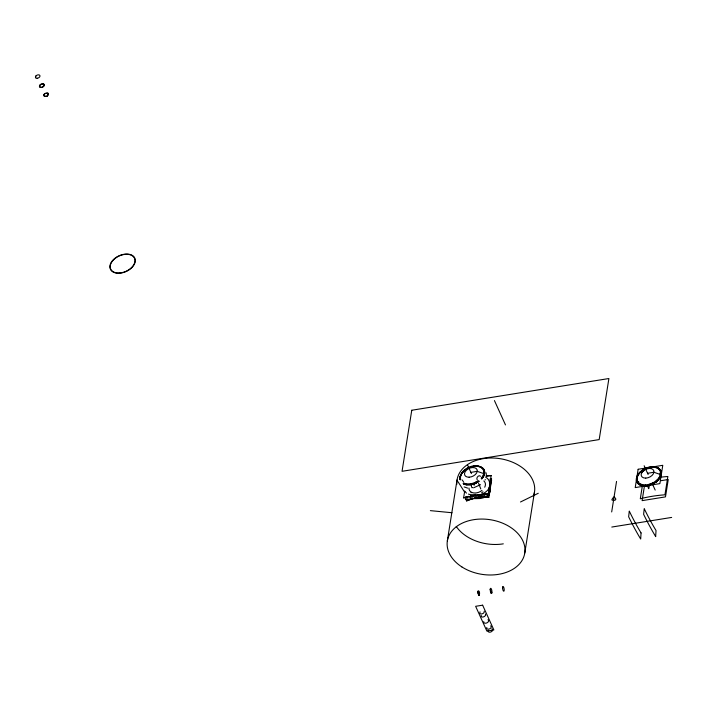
<?xml version="1.0" encoding="UTF-8"?>
<svg xmlns="http://www.w3.org/2000/svg" width="707" height="707" viewBox="0 0 707 707"><rect width="100%" height="100%" fill="white"/><g stroke="black" fill="none" stroke-linecap="round" stroke-linejoin="round"><path stroke-width="1.06" d="M478.012 591.096L478.126 593.473L478.842 595.374L479.355 595.321C480.68 589.125 475.829 589.709 478.975 595.471M490.287 589.09L491.303 593.456L491.878 592.59M502.571 588.215L502.606 587.11M488.979 487.821L488.908 488.581M655.654 536.604L656.034 530.533A236.783 70.868 80.9 0 1 644.245 508.687L643.617 514.307A255.81 76.568 80.9 0 0 655.654 536.551M447.328 540.979L457.04 479.92M485.895 476.058L491.179 475.59L488.263 493.901A111.388 78.548 9 0 0 463.615 497.869L464.711 491.003M465.957 496.473L465.436 499.725L488.802 495.969L491.568 478.595L490.11 478.833M467.247 496.57L466.558 500.909L470.385 499.46A38.938 27.458 9 0 1 484.41 497.207M471.136 484.719L471.56 486.84A6.354 1.9 80.9 0 0 472.073 487.786L472.568 487.423M466.567 500.927A40.122 28.289 9 0 1 477.11 497.834A40.122 28.289 9 0 1 488.837 497.339L491.604 479.956L490.075 479.885M524.762 553.086L534.483 492.028M611.688 511.948L616.539 481.414M642.363 485.85L640.303 498.78A111.388 78.548 9 0 1 664.942 494.812L667.859 476.5A111.388 78.548 9 0 0 661.513 477.084M644.537 485.444L642.115 500.636L665.49 496.88L668.248 479.514L660.948 480.689M647.824 485.638L648.239 487.75A6.354 1.9 80.9 0 0 648.752 488.705L649.282 486.08A4.286 1.281 80.9 0 0 649.114 485.709L648.434 485.409A30.242 9.05 80.9 0 0 648.222 485.453L647.948 485.515M479.532 594.587L479.028 595.515M481.211 615.435C480.442 618.961 487.141 616.212 485.462 614.021M483.862 473.646L477.243 471.348L470.889 472.373M660.541 474.556L653.922 472.267L647.568 473.283M480.026 611.855C478.197 615.62 485.241 613.923 484.233 611.184M35.801 76.002L35.518 77.752M485.046 480.009L485.302 479.54M482.333 477.729L484.268 474.079L484.083 469.828A13.115 8.431 -24.4 0 0 482.059 467.654C478.188 465.135 472.903 465.86 468.953 467.831M613.508 497.383L612.96 498.002A30.242 21.325 9 0 0 612.598 498.435L611.926 499.549A1.078 0.76 9 0 0 611.953 499.805A4.286 3.022 9 0 0 612.121 500.176L614.966 500.282L615.806 499.389A6.354 4.481 9 0 0 615.488 498.267L614.233 497.18M481.688 478.816C484.816 476.138 486.195 470.102 482.068 467.654M640.356 472.214L645.632 468.741M657.651 480.68L656.193 481.9M473.283 484.622L474.097 483.95M640.851 471.763L641.806 470.995M657.157 481.131L655.636 482.307M642.371 470.588C637.502 473.01 633.764 481.131 639.649 484.56A13.115 8.431 -24.4 0 0 647.541 485.603C654.169 484.313 663.343 478.568 660.762 470.738M478.842 480.981C474.37 483.968 468.361 485.727 463.209 483.491M485.338 493.725L481.281 495.837M480.539 484.702L473.584 487.803M478.957 481.237L475.095 483.491M467.742 468.273C463.774 470.447 459.691 474.203 459.877 479.107M520.493 501.988L538.257 493.283M476.324 482.545L477.764 481.935M476.271 482.969L470.862 484.693L465.736 484.657M646.764 468.14C672.242 461.344 658.712 489.898 641.735 485.082C624.308 477.031 655.142 457.323 661.045 471.516M480.787 496.014L478.772 496.597M463.624 497.869L475.696 495.351L488.263 493.901M471.295 484.595L471.534 484.534A30.242 9.05 80.9 0 1 471.755 484.498M480.645 476.271C478.71 474.397 475.784 477.923 477.243 479.903M478.268 496.703L474.892 497.118M611.785 527.051L671.65 517.427M647.541 485.603L642.416 485.576M484.304 497.224L488.837 497.33M430.369 510.64L451.985 512.734M643.476 485.736L638.898 484.065M466.797 484.825L463.324 483.756M467.645 488.113L464.181 486.937M472.789 496.968L471.71 496.694M657.899 468.087L659.11 468.829M640.109 484.808L638.518 483.756M658.358 468.326L659.49 469.139M462.175 479.938L463.465 481.706M464.614 492.116L457.995 481.697M644.148 465.745L648.125 474.503M652.534 484.233L655.186 490.075M494.44 400.586L505.478 424.916M467.468 464.835L471.436 473.593M478.568 483.27L480.787 488.935M484.366 470.597C478.666 459.948 458.631 468.467 459.939 479.708M486.036 472.762L486.389 474.662M647.506 485.842A13.415 8.625 -24.4 0 1 636.362 478.48M486.407 476.005A111.388 78.548 9 0 1 491.179 475.59M489.58 484.905A12.037 9.88 -35.9 0 1 489.783 488.67M490.278 488.634A12.037 8.457 -1.7 0 1 476.995 498.576M477.667 495.457A12.037 4.914 -17.2 0 1 470.429 495.704M474.061 485.214A12.037 6.31 -43.2 0 1 474.724 484.56M476.73 482.112A9.438 7.459 -33 0 1 477.225 481.935M485.674 477.216A13.062 9.438 -28.3 0 1 489.58 484.763M490.092 484.693A13.062 8.802 -15.9 0 1 475.643 495.634M475.864 494.387A13.062 7.238 -21.2 0 1 468.414 494.113M466.54 493.124A13.062 7.238 -21.2 0 1 465.25 491.63M483.844 480.954A8.723 6.089 -26.9 0 1 484.719 487.22M481.988 490.446A8.723 6.089 -26.9 0 1 473.337 492.885A8.723 6.089 -26.9 0 1 468.962 488.06M460.761 479.894A12.337 7.936 -24.4 0 1 474.742 466.337A12.337 7.936 -24.4 0 1 481.175 478.224M478.003 480.919A12.337 7.936 -24.4 0 1 463.483 482.881M459.939 479.152A13.08 8.404 -24.4 0 1 476.235 466.16A13.08 8.404 -24.4 0 1 481.759 478.975M479.01 481.361A13.08 8.404 -24.4 0 1 463.377 483.871M490.11 479.894A40.122 28.289 9 0 1 491.604 479.973M489.509 483.323A12.549 9.748 -31.9 0 1 488.572 490.623M485.409 494.661A12.549 9.748 -31.9 0 1 468.679 496.305M482.978 491.789A8.404 6.186 -29.1 0 1 481.582 492.867M471.145 492.752A8.404 6.186 -29.1 0 1 470.977 492.558M472.523 484.233A8.404 6.186 -29.1 0 1 473.531 483.358M475.882 481.971A8.404 6.186 -29.1 0 1 477.579 481.396M660.011 473.124A11.639 7.485 -24.4 0 1 660.038 473.504M656.653 480.256A11.639 7.485 -24.4 0 1 656.255 480.61M653.524 482.528A11.639 7.485 -24.4 0 1 649.866 484.101M638.721 481.847A11.639 7.485 -24.4 0 1 638.536 481.529M641.346 472.638A11.639 7.485 -24.4 0 1 644.475 470.358M649.76 468.388A11.639 7.485 -24.4 0 1 650.838 468.22M613.437 497.321A1.476 1.034 9 0 1 614.224 497.145M456.863 484.268A39.185 27.635 9 0 1 499.955 458.657A39.185 27.635 9 0 1 533.343 496.226M503.304 543.842A39.185 27.635 9 0 1 456.245 526.45M487.971 619.721A2.598 1.67 -24.4 0 1 486.884 622.894A2.598 1.67 -24.4 0 1 483.756 621.647M490.578 625.898A2.395 1.538 -24.4 0 1 490.835 627.94A2.395 1.538 -24.4 0 1 487.963 629.159A2.395 1.538 -24.4 0 1 486.823 627.48M491.789 628.877A2.395 1.538 -24.4 0 1 492.249 630.944A2.395 1.538 -24.4 0 1 489.235 632.182A2.395 1.538 -24.4 0 1 488.316 630.299M43.719 95.321L44.479 96.338L47.033 96.223L48.076 95.136L48.253 93.563L47.466 96.046L44.568 96.506L43.631 95.171L45.054 93.465L47.952 92.988C49.004 93.28 43.648 92.59 43.719 95.321M641.063 532.937L640.683 539.017A255.81 76.568 80.9 0 1 628.647 516.773L629.274 511.09A236.783 70.868 80.9 0 0 641.063 532.937M411.766 410.246L402.053 471.304L599.183 439.586L608.904 378.528L411.766 410.246M638.138 469.271L635.222 487.583L659.87 483.623L662.777 465.303L638.138 469.271M44.214 85.291L42.137 87.341L39.663 86.873L39.937 85.123L40.918 84.336L43.516 83.868L44.214 85.291M482.634 605.183L475.634 606.306L486.867 631.059L493.866 629.928L482.634 605.183M645.774 478.109A6.743 4.33 -24.4 0 0 653.781 470.676A6.743 4.33 -24.4 0 0 643.149 471.065A6.743 4.33 -24.4 0 0 645.774 478.109M645.535 484.869A12.337 7.936 -24.4 0 0 660.188 471.269A12.337 7.936 -24.4 0 0 640.728 471.976A12.337 7.936 -24.4 0 0 645.535 484.869M645.756 485.797A13.08 8.404 -24.4 0 0 660.992 471.233A13.08 8.404 -24.4 0 0 640.25 472.311A13.08 8.404 -24.4 0 0 645.756 485.797M119.456 273.229A13.415 8.625 -24.4 0 0 134.843 258.179A13.415 8.625 -24.4 0 0 113.474 259.54A13.415 8.625 -24.4 0 0 119.456 273.229M469.094 477.198A6.743 4.33 -24.4 0 0 477.101 469.766A6.743 4.33 -24.4 0 0 466.47 470.155A6.743 4.33 -24.4 0 0 469.094 477.198M119.536 272.99A13.08 8.404 -24.4 0 0 134.533 258.311A13.08 8.404 -24.4 0 0 113.703 259.646A13.08 8.404 -24.4 0 0 119.536 272.99M461.839 566.899A39.185 27.635 9 0 0 524.567 554.147A39.185 27.635 9 0 0 471.728 520.043A39.185 27.635 9 0 0 461.839 566.899M502.597 587.747A2.395 0.716 80.9 0 0 503.773 591.229A2.395 0.716 80.9 0 0 503.835 587.605A2.395 0.716 80.9 0 0 502.597 587.747M490.225 589.638A2.598 0.778 80.9 0 0 491.489 593.447A2.598 0.778 80.9 0 0 491.577 589.541A2.598 0.778 80.9 0 0 490.225 589.638M37.153 78.256A2.395 1.538 -24.4 0 0 39.901 75.569A2.395 1.538 -24.4 0 0 36.084 75.808A2.395 1.538 -24.4 0 0 37.153 78.256M41.298 87.518A2.598 1.67 -24.4 0 0 44.276 84.601A2.598 1.67 -24.4 0 0 40.122 84.867A2.598 1.67 -24.4 0 0 41.298 87.518"/></g></svg>
